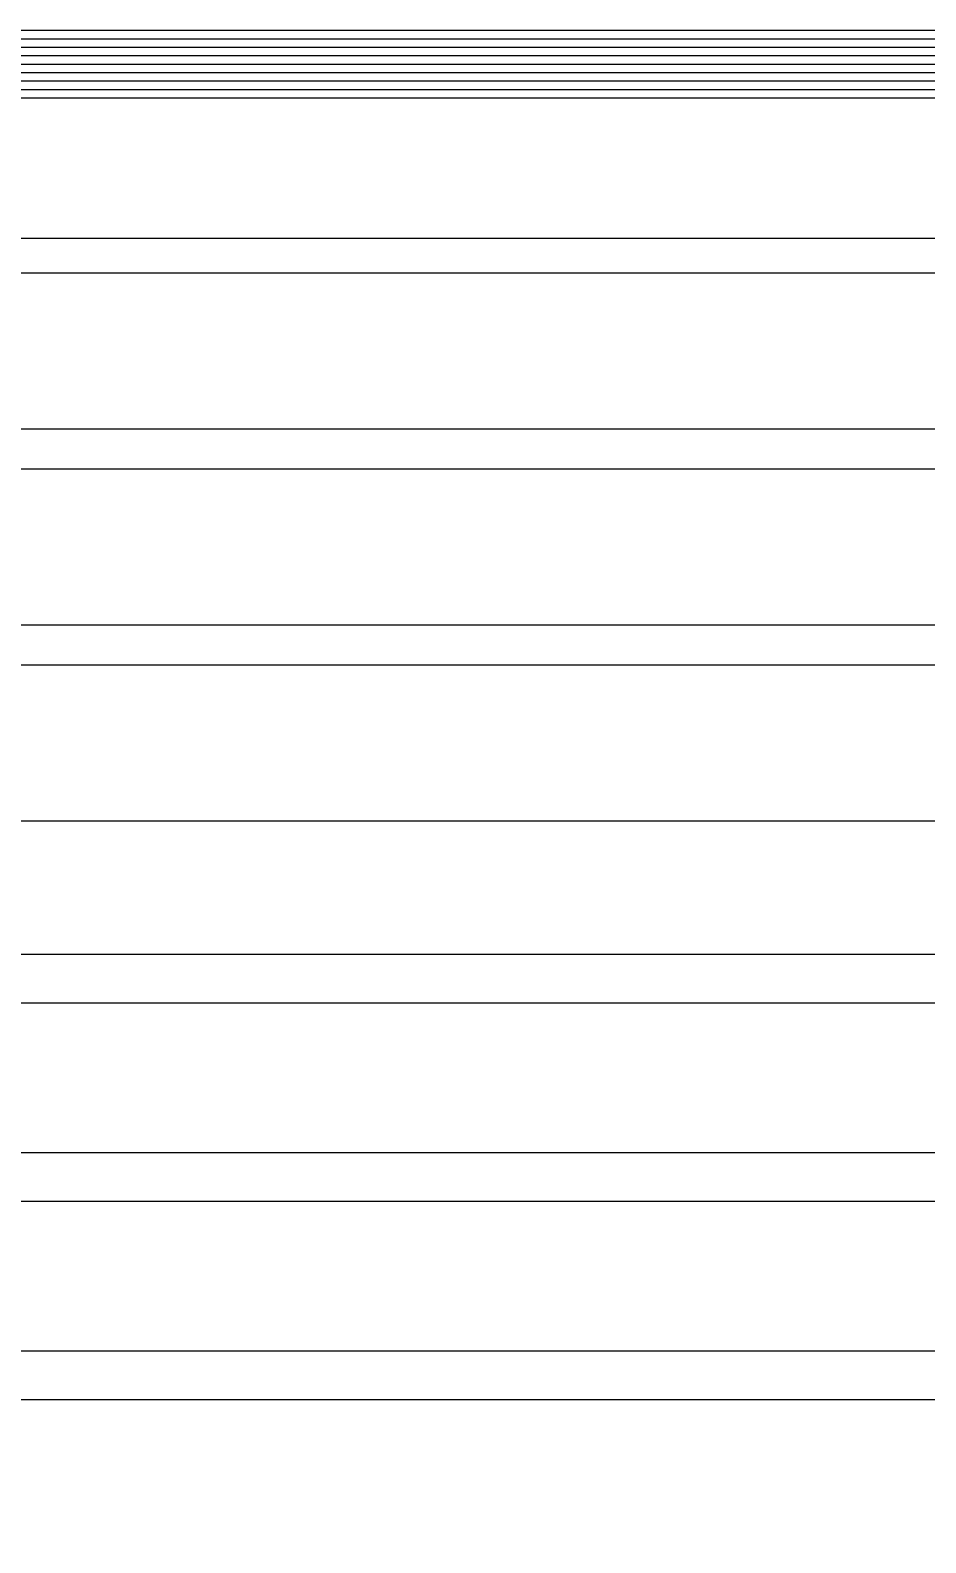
# Model space of a CAD drawing. Header units: inches. Extents: x -12 to 193, y -19 to 105.
# Drawn here: x 91.94 to 101.81, y 88.45 to 105.11 of the extents above; entities that cross this region are included whole.
import ezdxf

# ---------------------------------------------------------------- set-up
doc = ezdxf.new("R2010")
doc.units = ezdxf.units.IN
doc.layers.add('ZANO_R', color=7, linetype='Continuous', lineweight=0)
doc.layers.add('ZANO_W', color=1, linetype='Continuous', lineweight=0)
doc.styles.get("Standard").update_dxf_attribs({"font": 'arial.ttf'})
doc.dimstyles.new('amerykanie', dxfattribs={"dimtxt": 50, "dimasz": 50, "dimexe": 0.5, "dimexo": 0.5, "dimgap": 1, "dimtad": 1, "dimdec": 0, "dimzin": 0, "dimlunit": 5, "dimtxsty": 'Standard', "dimcen": 0.09, "dimclrd": 1, "dimclre": 1, "dimclrt": 1, "dimazin": 0, "dimtfac": 1, "dimtdec": 0, "dimtmove": 0, "dimatfit": 3, "dimfxl": 1, "dimtzin": 0, "dimarcsym": 1})

# ---------------------------------------------------------------- blocks, each defined once
blk = doc.blocks.new('*D370')
at = {"layer": 'ZANO_W', "color": 1, "lineweight": -2}
blk.add_line((171.961, 90.223), (171.519, 93.512), dxfattribs=at)
for start, end in [(97.6419, 180), (78.719, 88.1805), (189.4614, 198.9229)]:
    blk.add_arc((172.392, 87.008), 6.063, start, end, dxfattribs=at)
at = {"layer": 'ZANO_W', "color": 1}
for points in [[(172.576, 93.234), (172.593, 92.901), (171.586, 93.017)], [(166.578, 86.025), (166.246, 85.997), (166.33, 87.008)]]:
    blk.add_solid(points, dxfattribs=at)
at = {"layer": 'ZANO_W', "color": 1, "insert": (166.82, 91.882), "char_height": 1.625, "attachment_point": 5, "rotation": 48.821}
blk.add_mtext("82%%d21'", dxfattribs=at)

msp = doc.modelspace()

# ---------------------------------------------------------------- linework, layer by layer
at = {"layer": 'ZANO_R'}
for p, q in [((76.35822, 105.11168), (146.9881, 105.11168)), ((76.35822, 105.01858), (146.9881, 105.01858)), ((76.35822, 104.92548), (146.9881, 104.92548)), ((76.35822, 104.83239), (146.9881, 104.83239)), ((76.35822, 104.73929), (146.9881, 104.73929)), ((76.35822, 104.64619), (146.9881, 104.64619)), ((76.35822, 104.55309), (146.9881, 104.55309)), ((76.35822, 104.45999), (146.9881, 104.45999)), ((76.35822, 104.36689), (146.9881, 104.36689)), ((146.9881, 102.81875), (76.35822, 102.81875)), ((79.58656, 102.44134), (111.47631, 102.44134)), ((146.9881, 100.71905), (76.35822, 100.71905)), ((76.35822, 100.28103), (146.9881, 100.28103)), ((146.9881, 98.55875), (76.35822, 98.55875)), ((76.35822, 98.12073), (146.9881, 98.12073)), ((146.9881, 96.39844), (76.35822, 96.39844)), ((110.49206, 94.93206), (80.57081, 94.93206)), ((80.57081, 94.39932), (110.49206, 94.39932)), ((110.49206, 92.74691), (80.57081, 92.74691)), ((80.57081, 92.21418), (110.49206, 92.21418)), ((110.49206, 90.56177), (80.57081, 90.56177)), ((80.57081, 90.02904), (110.49206, 90.02904))]:
    msp.add_line(p, q, dxfattribs=at)

# ---------------------------------------------------------------- dimensions: what is measured, and where the dimension line sits
at = {"layer": 'ZANO_W'}
dim = msp.add_angular_dim_2l(base=(168.90655, 91.96824), line1=((-8.53504, 87.0078), (193.01922, 87.0078)), line2=((172.19471, 88.47903), (172.02717, 89.72769)), dimstyle='amerykanie', override={"dimtxt": 1.625, "dimasz": 1, "dimgap": 0.5, "dimdec": 4, "dimaunit": 1, "dimadec": 1, "dimtdec": 4, "dimtmove": 1, "dimfrac": 2}, dxfattribs=at)
dim.commit()
dim.dimension.update_dxf_attribs({"geometry": '*D370', "text_midpoint": (166.82034, 91.88192)})

doc.saveas('drawing.dxf')
